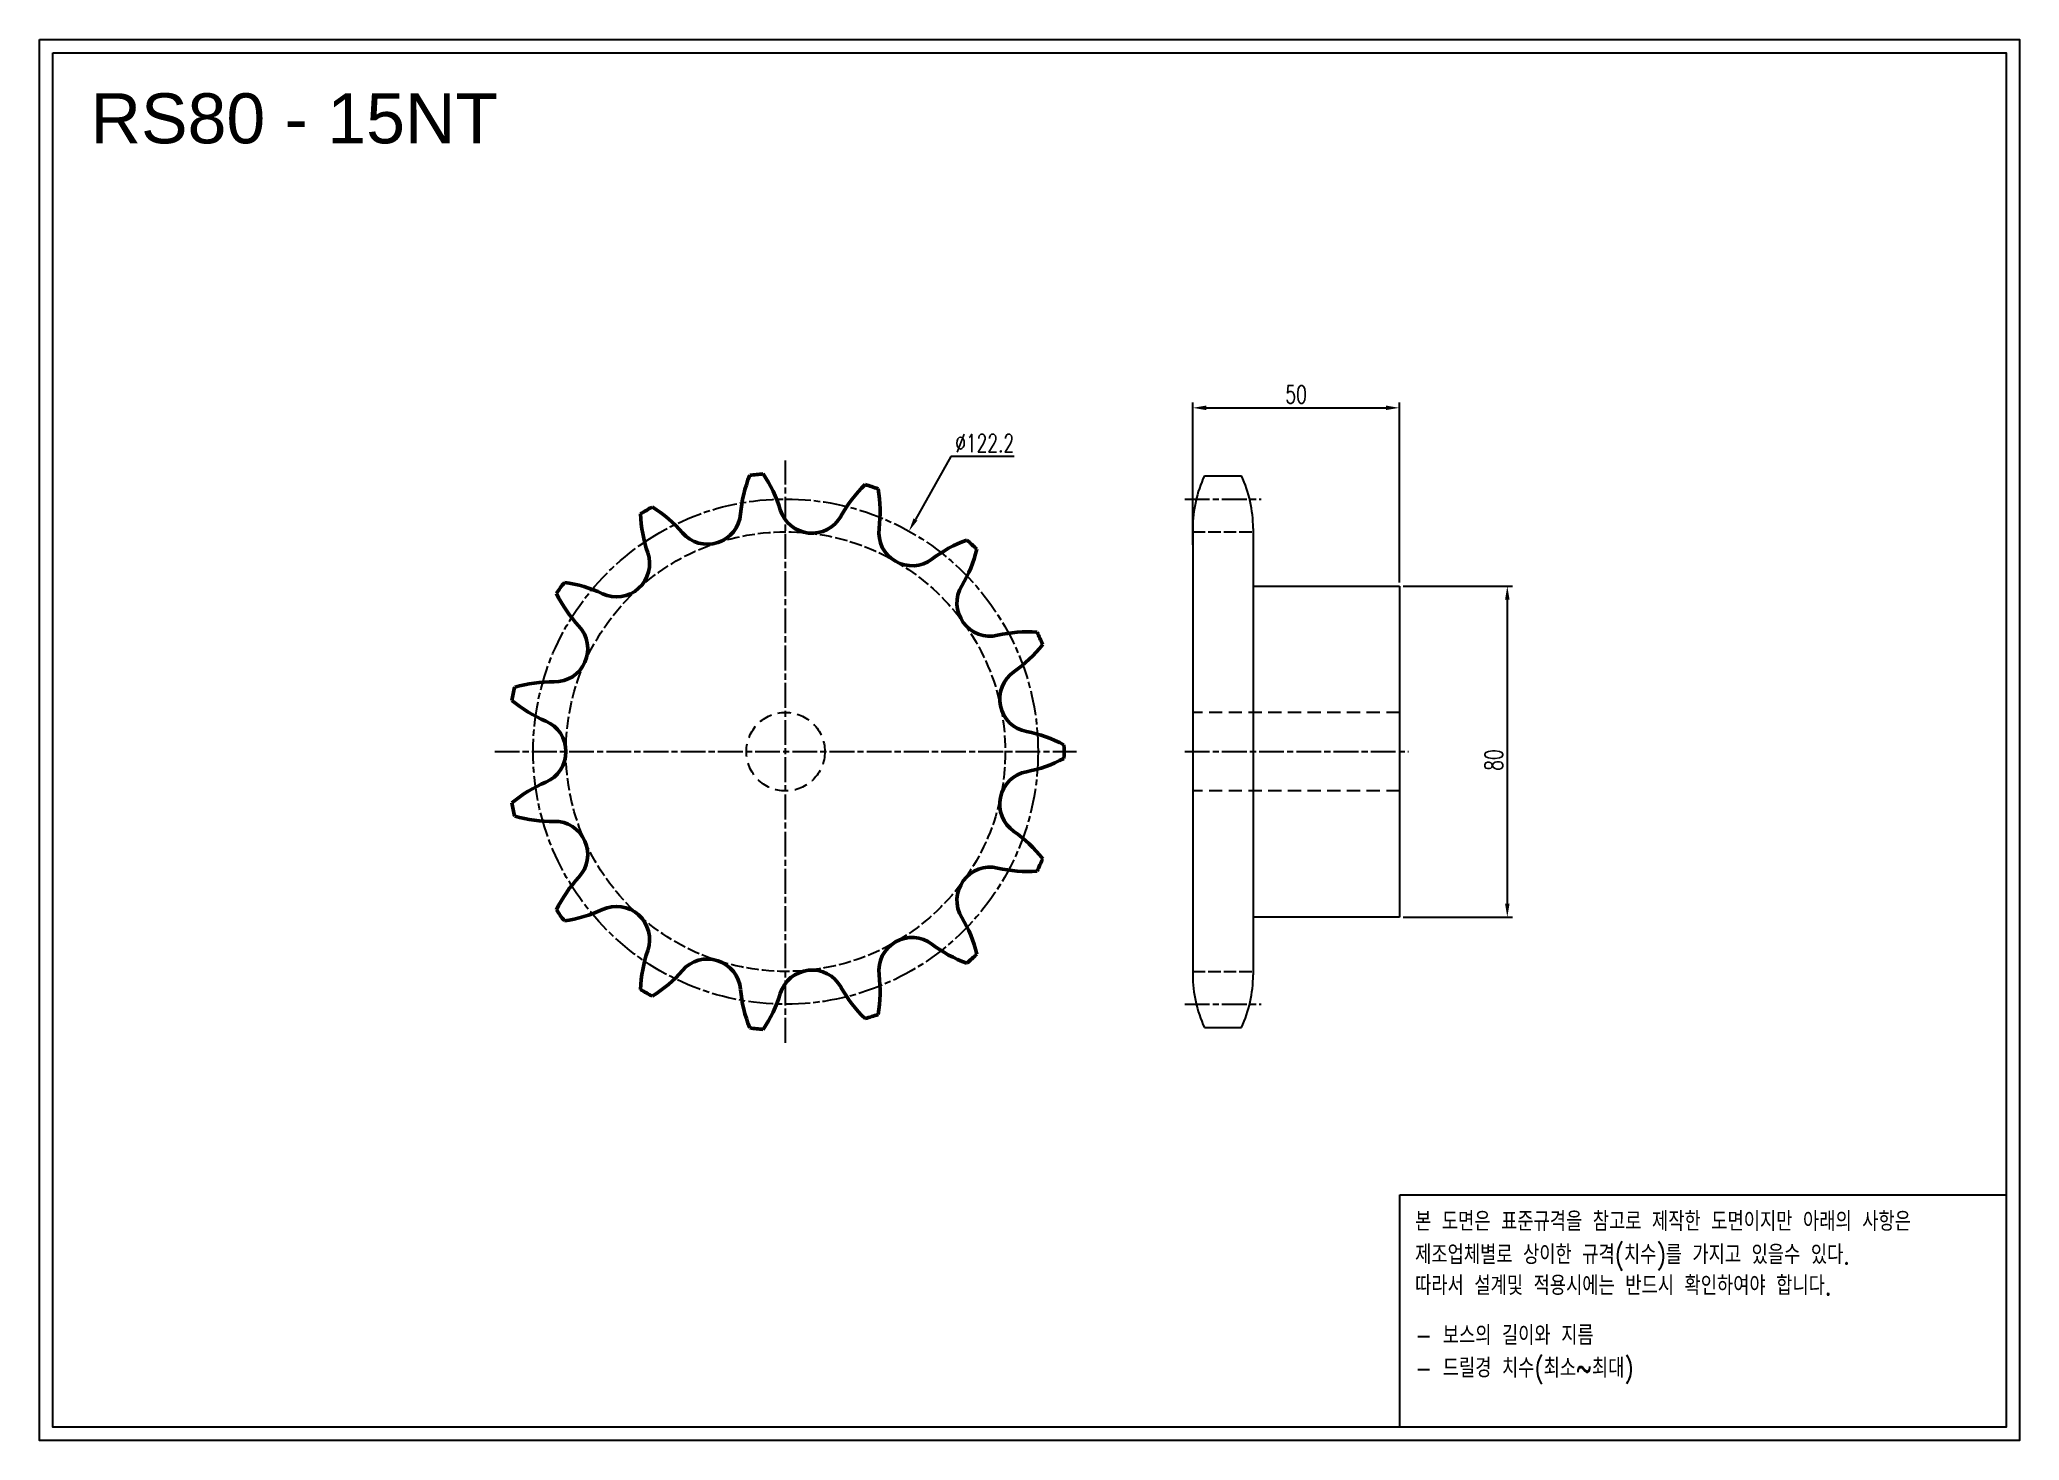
# Model space of a CAD drawing. Header units: millimetres. Extents: x -65980 to -65501, y 15712 to 16051.
import ezdxf

# ---------------------------------------------------------------- set-up
doc = ezdxf.new("R2010")
doc.units = ezdxf.units.MM
for name, pattern in [('AM_ISO02W050', [7.5, 6, -1.5]), ('AM_ISO02W050x2', [3.75, 3, -0.75]), ('AM_ISO08W050', [18, 12, -1.5, 3, -1.5]), ('AM_ISO08W050x2', [9, 6, -0.75, 1.5, -0.75]), ('HIDDEN', [9.525, 6.35, -3.175])]:
    doc.linetypes.add(name, pattern=pattern)
for name, color, linetype, lineweight in [('AM_0N', 7, 'Continuous', 50), ('AM_3N', 6, 'AM_ISO02W050', 25), ('AM_7', 4, 'AM_ISO08W050', 25), ('AM_7N', 4, 'AM_ISO08W050', 25)]:
    doc.layers.add(name, color=color, linetype=linetype, lineweight=lineweight)
doc.layers.add('HL', color=2, linetype='HIDDEN')
doc.layers.add('S-DIM', color=7, linetype='Continuous')
doc.styles.add('HAN', font='ROMANS.shx', dxfattribs={"width": 0.7, "bigfont": 'whgtxt.shx'})
doc.styles.add('HSG', font='SIMPLEX.shx', dxfattribs={"width": 0.7, "bigfont": 'HSG.shx'})
doc.styles.get("Standard").update_dxf_attribs({"font": 'arial.ttf'})
doc.dimstyles.new('APP8', dxfattribs={"dimscale": 1.8, "dimtxt": 2.4, "dimasz": 1.8, "dimexe": 0.7, "dimexo": 0.5, "dimgap": 0.6, "dimtad": 1, "dimtoh": 1, "dimdec": 1, "dimrnd": 0.01, "dimzin": 9, "dimdsep": 46, "dimtxsty": 'HSG', "dimcen": 0, "dimclrd": 1, "dimclre": 1, "dimclrt": 256, "dimazin": 2, "dimtp": 1, "dimtm": 1, "dimtfac": 0.5, "dimtdec": 1, "dimtofl": 0, "dimtmove": 0, "dimatfit": 3, "dimfxl": 0, "dimtvp": 1, "dimtolj": 2, "dimlwd": -1, "dimlwe": -1, "dimarcsym": 0})

# ---------------------------------------------------------------- blocks, each defined once
blk = doc.blocks.new('*D1')
at = {"layer": 'Defpoints', "color": 0, "transparency": 16777216}
for p in [(-65650.84, 15918.59), (-65650.84, 15838.59), (-65624.75, 15838.59)]:
    blk.add_point(p, dxfattribs=at)
at = {"layer": 'S-DIM', "color": 1, "transparency": 16777216}
for p, q in [((-65649.94, 15918.59), (-65623.49, 15918.59)), ((-65624.75, 15915.35), (-65624.75, 15841.83)), ((-65649.94, 15838.59), (-65623.49, 15838.59))]:
    blk.add_line(p, q, dxfattribs=at)
for points in [[(-65625.29, 15915.35), (-65624.21, 15915.35), (-65624.75, 15918.59)], [(-65625.29, 15841.83), (-65624.21, 15841.83), (-65624.75, 15838.59)]]:
    blk.add_solid(points, dxfattribs=at)
at = {"layer": 'S-DIM', "transparency": 16777216, "insert": (-65627.99, 15876.55), "char_height": 4.32, "attachment_point": 5, "rotation": 90, "style": 'HSG'}
blk.add_mtext('\\A2;80', dxfattribs=at)
blk = doc.blocks.new('*D2')
at = {"layer": 'Defpoints', "color": 0, "transparency": 16777216}
for p in [(-65650.84, 15961.72), (-65700.84, 15927.72), (-65650.84, 15918.59)]:
    blk.add_point(p, dxfattribs=at)
at = {"layer": 'S-DIM', "color": 1, "transparency": 16777216}
for p, q in [((-65700.84, 15928.62), (-65700.84, 15962.98)), ((-65697.6, 15961.72), (-65654.08, 15961.72)), ((-65650.84, 15919.49), (-65650.84, 15962.98))]:
    blk.add_line(p, q, dxfattribs=at)
for points in [[(-65697.6, 15962.26), (-65697.6, 15961.18), (-65700.84, 15961.72)], [(-65654.08, 15962.26), (-65654.08, 15961.18), (-65650.84, 15961.72)]]:
    blk.add_solid(points, dxfattribs=at)
at = {"layer": 'S-DIM', "transparency": 16777216, "insert": (-65675.84, 15964.96), "char_height": 4.32, "attachment_point": 5, "style": 'HSG'}
blk.add_mtext('\\A2;50', dxfattribs=at)
blk = doc.blocks.new('*D3')
at = {"layer": 'Defpoints', "color": 0, "transparency": 16777216}
for p in [(-65769.52, 15931.89), (-65829.2, 15825.29)]:
    blk.add_point(p, dxfattribs=at)
at = {"layer": 'S-DIM', "color": 1, "transparency": 16777216}
for p, q in [((-65759.41, 15949.95), (-65767.94, 15934.72)), ((-65744.07, 15949.95), (-65759.41, 15949.95))]:
    blk.add_line(p, q, dxfattribs=at)
blk.add_solid([(-65768.41, 15934.98), (-65767.47, 15934.45), (-65769.52, 15931.89)], dxfattribs=at)
at = {"layer": 'S-DIM', "transparency": 16777216, "insert": (-65751.2, 15953.19), "char_height": 4.32, "attachment_point": 5, "style": 'HSG'}
blk.add_mtext('\\A2;∅122.2', dxfattribs=at)
blk = doc.blocks.new('notice1')
at = {"color": 4}
blk.add_lwpolyline([(-22142.12, 1735.9), (-22053.8, 1735.9), (-22053.8, 1702.07), (-22142.12, 1702.07)], close=True, dxfattribs=at)
at = {"color": 4, "style": 'HAN', "width": 0.8}
for s, p in [('본 도면은 표준규격을 참고로 제작한 도면이지만 아래의 사항은', (-22139.9, 1730.62)), ('제조업체별로 상이한 규격(치수)를 가지고 있을수 있다.', (-22139.9, 1725.78)), ('따라서 설계및 적용시에는 반드시 확인하여야 합니다.', (-22139.9, 1721.28)), ('- 보스의 길이와 지름', (-22139.9, 1714.03)), ('- 드릴경 치수(최소~최대)', (-22139.9, 1709.27))]:
    blk.add_text(s, height=2.7949, dxfattribs=at).set_placement(p)

msp = doc.modelspace()

# ---------------------------------------------------------------- linework, layer by layer
for p, q in [((-65698.04, 15945.28), (-65689.04, 15945.28)), ((-65700.84, 15932.58), (-65700.84, 15824.6)), ((-65686.24, 15932.58), (-65686.24, 15824.6)), ((-65686.24, 15918.59), (-65650.84, 15918.59)), ((-65650.84, 15918.59), (-65650.84, 15838.59)), ((-65650.84, 15838.59), (-65686.24, 15838.59)), ((-65698.04, 15811.9), (-65689.04, 15811.9))]:
    msp.add_line(p, q)
for points in [[(-65979.85, 16050.75), (-65500.85, 16050.75), (-65500.85, 15712.06), (-65979.85, 15712.06)], [(-65976.63, 16047.52), (-65504.07, 16047.52), (-65504.07, 15715.29), (-65976.63, 15715.29)]]:
    msp.add_lwpolyline(points, close=True)
for centre, start, end in [((-65670.64, 15932.58), 155.132, 180), ((-65716.44, 15932.58), 0, 24.868), ((-65670.64, 15824.6), 180, 204.868), ((-65716.44, 15824.6), 335.132, 0)]:
    msp.add_arc(centre, 30.2, start, end)
at = {"layer": 'AM_0N'}
for centre, radius, start, end in [((-65778, 15933.24), 32.4, 157.9492, 175), ((-65799.36, 15878.59), 67.37, 94.61, 97.39), ((-65831.62, 15927.6), 32.4, 17, 34.0508), ((-65757.62, 15919.82), 32.4, 133.9492, 151), ((-65799.36, 15878.59), 67.37, 70.61, 73.39), ((-65808.89, 15936.48), 32.4, 353, 10.0508), ((-65799.36, 15878.59), 67.37, 118.61, 121.39), ((-65848.76, 15910.25), 32.4, 41, 58.0508), ((-65792.97, 15939.42), 8.02, 197, 331), ((-65802.07, 15937.2), 32.4, 181.9492, 199), ((-65818.26, 15936.76), 8.02, 221, 355), ((-65768.78, 15931.56), 8.02, 173, 307), ((-65744.46, 15899.28), 32.4, 109.9492, 127), ((-65784.52, 15935.36), 32.4, 329, 346.0508), ((-65799.36, 15878.59), 67.37, 46.61, 49.39), ((-65840.29, 15924.04), 8.02, 245, 19), ((-65799.36, 15878.59), 67.37, 142.61, 145.39), ((-65857.37, 15887.42), 32.4, 65, 82.0508), ((-65749.88, 15914.54), 8.02, 149, 283), ((-65825.68, 15931.03), 32.4, 205.9492, 223), ((-65855.24, 15903.47), 8.02, 269, 43), ((-65740.79, 15875.16), 32.4, 85.9492, 103), ((-65762.71, 15924.41), 32.4, 305, 322.0508), ((-65799.36, 15878.59), 67.37, 22.61, 25.39), ((-65799.36, 15878.59), 67.37, 166.61, 169.39), ((-65855.94, 15863.06), 32.4, 89, 106.0508), ((-65739.53, 15891.31), 8.02, 125, 259), ((-65844.73, 15915.79), 32.4, 229.9492, 247), ((-65860.52, 15878.59), 8.02, 293, 67), ((-65747.25, 15851.63), 32.4, 61.9492, 79), ((-65799.36, 15878.59), 67.37, 358.61, 1.39), ((-65747.25, 15905.55), 32.4, 281, 298.0508), ((-65844.73, 15841.39), 32.4, 113, 130.0508), ((-65739.53, 15865.87), 8.02, 101, 235), ((-65799.36, 15878.59), 67.37, 190.61, 193.39), ((-65855.94, 15894.12), 32.4, 253.9492, 271), ((-65855.24, 15853.71), 8.02, 317, 91), ((-65762.71, 15832.77), 32.4, 37.9492, 55), ((-65749.88, 15842.64), 8.02, 77, 211), ((-65740.79, 15882.02), 32.4, 257, 274.0508), ((-65799.36, 15878.59), 67.37, 334.61, 337.39), ((-65825.68, 15826.15), 32.4, 137, 154.0508), ((-65840.29, 15833.14), 8.02, 341, 115), ((-65799.36, 15878.59), 67.37, 214.61, 217.39), ((-65857.37, 15869.77), 32.4, 277.9492, 295), ((-65784.52, 15821.82), 32.4, 13.9492, 31), ((-65768.78, 15825.62), 8.02, 53, 187), ((-65744.46, 15857.9), 32.4, 233, 250.0508), ((-65802.07, 15819.98), 32.4, 161, 178.0508), ((-65818.26, 15820.42), 8.02, 5, 139), ((-65799.36, 15878.59), 67.37, 310.61, 313.39), ((-65848.76, 15846.94), 32.4, 301.9492, 319), ((-65792.97, 15817.76), 8.02, 29, 163), ((-65757.62, 15837.36), 32.4, 209, 226.0508), ((-65808.89, 15820.7), 32.4, 349.9492, 7), ((-65799.36, 15878.59), 67.37, 238.61, 241.39), ((-65778, 15823.94), 32.4, 185, 202.0508), ((-65831.62, 15829.58), 32.4, 325.9492, 343), ((-65799.36, 15878.59), 67.37, 286.61, 289.39), ((-65799.36, 15878.59), 67.37, 262.61, 265.39)]:
    msp.add_arc(centre, radius, start, end, dxfattribs=at)
at = {"layer": 'AM_3N', "linetype": 'AM_ISO02W050x2'}
for p, q in [((-65700.84, 15931.73), (-65686.24, 15931.73)), ((-65700.84, 15825.45), (-65686.24, 15825.45))]:
    msp.add_line(p, q, dxfattribs=at)
msp.add_circle((-65799.36, 15878.59), 53.14, dxfattribs=at)
at = {"layer": 'AM_7', "linetype": 'AM_ISO08W050x2'}
for p, q in [((-65702.78, 15939.67), (-65684.3, 15939.67)), ((-65702.78, 15878.59), (-65684.3, 15878.59)), ((-65702.78, 15878.59), (-65648.63, 15878.59)), ((-65702.78, 15817.51), (-65684.3, 15817.51))]:
    msp.add_line(p, q, dxfattribs=at)
msp.add_circle((-65799.36, 15878.59), 61.08, dxfattribs=at)
at = {"layer": 'AM_7N', "linetype": 'AM_ISO08W050x2'}
for p, q in [((-65799.36, 15808.22), (-65799.36, 15948.96)), ((-65869.73, 15878.59), (-65728.99, 15878.59))]:
    msp.add_line(p, q, dxfattribs=at)
at = {"layer": 'HL', "linetype": 'HIDDEN', "ltscale": 0.5}
for p, q in [((-65650.84, 15888.09), (-65700.84, 15888.09)), ((-65650.84, 15869.09), (-65700.84, 15869.09))]:
    msp.add_line(p, q, dxfattribs=at)
msp.add_circle((-65799.36, 15878.59), 9.5, dxfattribs=at)

# ---------------------------------------------------------------- block references
at = {"xscale": 1.66053888, "yscale": 1.66053888, "zscale": 1.66053888}
msp.add_blockref('notice1', (-28882.89, 12888.94), dxfattribs=at)

# ---------------------------------------------------------------- texts
msp.add_text('RS80 - 15NT', height=12.096).set_placement((-65967.52, 16025.67))

# ---------------------------------------------------------------- dimensions: what is measured, and where the dimension line sits
at = {"layer": 'S-DIM'}
dim = msp.add_linear_dim(base=(-65650.84, 15961.72), p1=(-65700.84, 15927.72), p2=(-65650.84, 15918.59), dimstyle='APP8', dxfattribs=at)
dim.commit()
dim.dimension.update_dxf_attribs({"geometry": '*D2', "text_midpoint": (-65675.84, 15964.96)})
dim = msp.add_diameter_dim_2p(p1=(-65829.2, 15825.29), p2=(-65769.52, 15931.89), dimstyle='APP8', dxfattribs=at)
dim.commit()
dim.dimension.update_dxf_attribs({"geometry": '*D3', "text_midpoint": (-65751.2, 15949.95), "dimtype": 131})
dim = msp.add_linear_dim(base=(-65624.75, 15838.59), p1=(-65650.84, 15918.59), p2=(-65650.84, 15838.59), angle=90, dimstyle='APP8', dxfattribs=at)
dim.commit()
dim.dimension.update_dxf_attribs({"geometry": '*D1', "text_midpoint": (-65624.75, 15876.55), "dimtype": 128})

doc.saveas('drawing.dxf')
